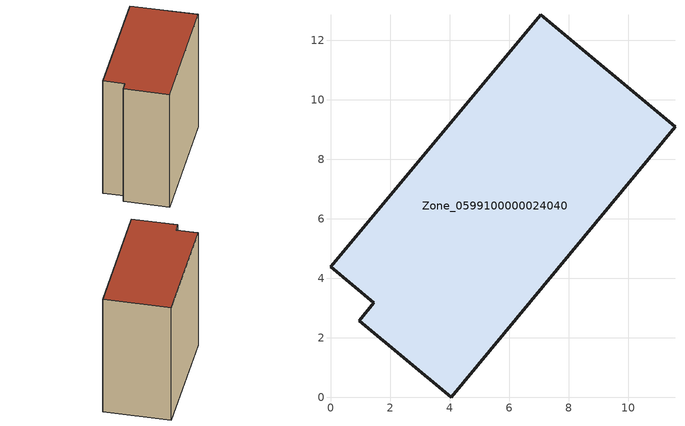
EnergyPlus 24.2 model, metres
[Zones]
Zone_0599100000024040
 floor ground (C_G): 0.97,2.57 1.46,3.17 0,4.39 7.06,12.85 11.58,9.09 4.06,0 z0
 wall outside (C_F): 1.46,3.17 0.97,2.57 4.06,0 11.58,9.09 7.06,12.85 0,4.39 1.46,3.17 z0:11.72
 roof outside (C_R): 7.06,12.85 0,4.39 1.46,3.17 0.97,2.57 4.06,0 11.58,9.09 z11.72
[BUILDING]
Pand.0599100000024040: North Axis=0; Terrain=City; Loads Convergence Tolerance Value=0.04; Temperature Convergence Tolerance Value=0.4; Solar Distribution=FullExterior; Maximum Number of Warmup Days=25; Minimum Number of Warmup Days=1
[Site:Location]
Rotterdam.The.Hague.AP_ZH_NLD Design_Conditions: Latitude=51.96; Longitude=4.45; Time Zone=1; Elevation=-4.5
[SITE:GROUNDTEMPERATURE:BUILDINGSURFACE]
18, 18, 18, 18, 18, 18, 18, 18, 18, 18, 18, 18
[MATERIAL] Thermal Absorptance=0.9; Solar Absorptance=0.7; Visible Absorptance=0.7
Name | Roughness | Thickness | Conductivity | Density | Specific Heat
G.TI.1946 | MediumSmooth | 0.15 | 1 | 540 | 1210
F.TI.1946 | Rough | 0.3 | 0.857143 | 1920 | 840
R.TI.1946 | MediumRough | 0.2 | 0.1 | 1500 | 1000
[CONSTRUCTION]
C_G: G.TI.1946
C_F: F.TI.1946
C_R: R.TI.1946
[ZONE]
Zone_0599100000024040: Type=1; Multiplier=1; Ceiling Height=Autocalculate; Volume=Autocalculate; Floor Area=autocalculate; Part of Total Floor Area=Yes
[ZONEINFILTRATION:DESIGNFLOWRATE]
Infil_Zone_0599100000024040: Zone or ZoneList or Space or SpaceList=Zone_0599100000024040; Schedule=AlwaysOn; Design Flow Rate Calculation Method=Flow/Area; Flow Rate per Floor Area=0.003; Constant Term Coefficient=1; Temperature Term Coefficient=0; Velocity Term Coefficient=0; Velocity Squared Term Coefficient=0
[HVACTEMPLATE:ZONE:IDEALLOADSAIRSYSTEM]
Zone_0599100000024040: Maximum Heating Supply Air Temperature=50; Minimum Cooling Supply Air Temperature=13; Maximum Heating Supply Air Humidity Ratio=0.0156; Minimum Cooling Supply Air Humidity Ratio=0.0077; Heating Limit=NoLimit; Cooling Limit=NoLimit; Dehumidification Control Type=ConstantSensibleHeatRatio; Cooling Sensible Heat Ratio=0.7; Dehumidification Setpoint=60; Humidification Control Type=None; Humidification Setpoint=30; Outdoor Air Method=None; Outdoor Air Flow Rate per Person=0.00944; Outdoor Air Flow Rate per Zone Floor Area=0; Outdoor Air Flow Rate per Zone=0; Demand Controlled Ventilation Type=None; Outdoor Air Economizer Type=NoEconomizer; Heat Recovery Type=None; Sensible Heat Recovery Effectiveness=0.7; Latent Heat Recovery Effectiveness=0.65
[ZONECONTROL:THERMOSTAT]
ThermostatControl_Zone_0599100000024040: Zone or ZoneList=Zone_0599100000024040; Control Type Schedule=DualSetpointControlType; Control 1=Thermostat_Zone_0599100000024040; Temperature Difference Between Cutout And Setpoint=0
[THERMOSTATSETPOINT:DUALSETPOINT]
Thermostat_Zone_0599100000024040: Heating Setpoint Temperature Schedule=HeatingSetpoint_Zone_0599100000024040; Cooling Setpoint Temperature Schedule=CoolingSetpoint_Zone_0599100000024040
[SCHEDULE:COMPACT]
HeatingSetpoint_Zone_0599100000024040: Through: 12/31, For: AllDays, Until: 24:00, 21
CoolingSetpoint_Zone_0599100000024040: Through: 12/31, For: AllDays, Until: 24:00, 24
DualSetpointControlType: Through: 12/31, For: AllDays, Until: 24:00, 4
AlwaysOn: Through: 12/31, For: AllDays, Until: 24:00, 1
